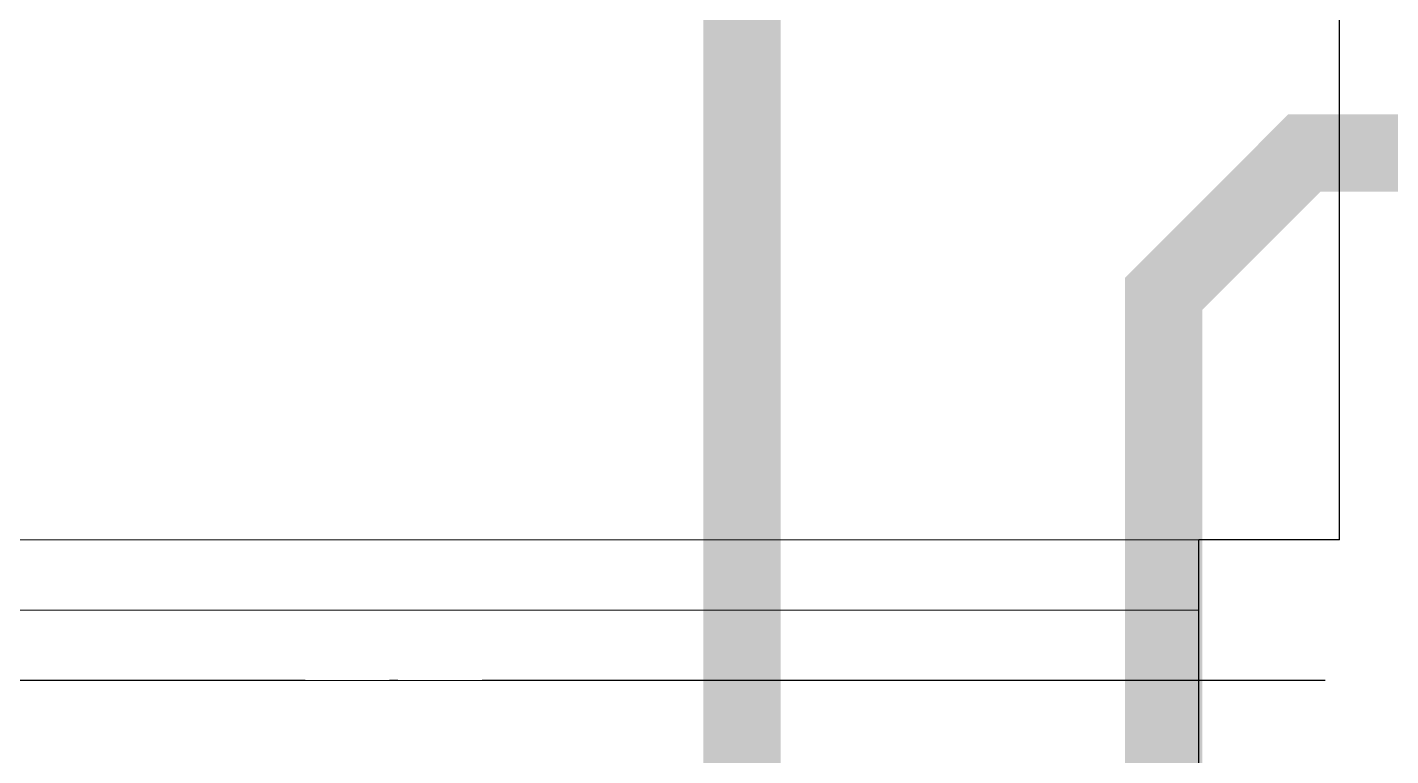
# Model space of a CAD drawing. Extents: x 27938 to 1507990, y 110129 to 923079.
# Drawn here: x 835433 to 836403, y 672604 to 673122 of the extents above; entities that cross this region are included whole.
import ezdxf

# ---------------------------------------------------------------- set-up
doc = ezdxf.new("R2010")
doc.units = 0
doc.header["$LTSCALE"] = 1000
doc.header["$MEASUREMENT"] = 0
doc.linetypes.add('DOTE', pattern=[2.42, 2, -0.2, 0.02, -0.2])
for name, color, linetype in [('DOTE', 1, 'Continuous'), ('PIPE-废水', 31, 'TG_F'), ('WALL', 9, 'Continuous')]:
    doc.layers.add(name, color=color, linetype=linetype)
doc.layers.add('平面-栏杆', color=135, linetype='Continuous', lineweight=15)
doc.layers.add('平面-看线', color=45, linetype='Continuous', lineweight=15)
doc.styles.add('TG_LINETYPE', font='SIMPLEX', dxfattribs={"width": 0.8, "height": 3, "bigfont": 'HZTXT'})
doc.linetypes.add('TG_F', pattern='A,2,-0.3,["F",TG_LINETYPE,S=0.1,R=0,X=-0.23,Y=-0.15],0', length=2.3)

msp = doc.modelspace()

# ---------------------------------------------------------------- hatches: boundary and pattern name
at = {"layer": 'PIPE-废水'}
for points in [[(836341.58, 673032.17), (836322.13, 673051.62), (836330.19, 673059.67)], [(836341.58, 673032.17), (836341.58, 673059.67), (836330.19, 673059.67)], [(836241.58, 672932.17), (836222.13, 672951.62), (836214.08, 672943.56)], [(836241.58, 672932.17), (836214.08, 672932.17), (836214.08, 672943.56)]]:
    msp.add_hatch(color=256, dxfattribs=at).paths.add_polyline_path(points)

# ---------------------------------------------------------------- linework, layer by layer
at = {"layer": 'DOTE', "color": 169, "linetype": 'DOTE', "ltscale": 0.3}
msp.add_line((879916.58, 672657.17), (825916.58, 672657.17), dxfattribs=at)
at = {"layer": 'PIPE-废水', "ltscale": 0.5, "const_width": 55}
for points in [[(835941.58, 672113.52), (835941.58, 673487.17)], [(836341.58, 673032.17), (836241.58, 672932.17)], [(836341.58, 673032.17), (836636.58, 673032.17)], [(836241.58, 672164.31), (836241.58, 672932.17)]]:
    msp.add_lwpolyline(points, dxfattribs=at)
at = {"layer": 'WALL', "color": 8}
for p, q in [((836366.58, 672757.17), (836366.58, 673357.17)), ((836366.58, 672757.17), (836266.58, 672757.17)), ((836266.58, 672557.17), (836266.58, 672757.17))]:
    msp.add_line(p, q, dxfattribs=at)
at = {"layer": '平面-栏杆', "color": 8}
for points in [[(836266.58, 672707.17), (831616.58, 672707.17)], [(836266.58, 672657.17), (831616.58, 672657.17)]]:
    msp.add_lwpolyline(points, dxfattribs=at)
at = {"layer": '平面-看线', "color": 8}
msp.add_lwpolyline([(836266.58, 672757.17), (831616.58, 672757.17)], dxfattribs=at)

doc.saveas('drawing.dxf')
